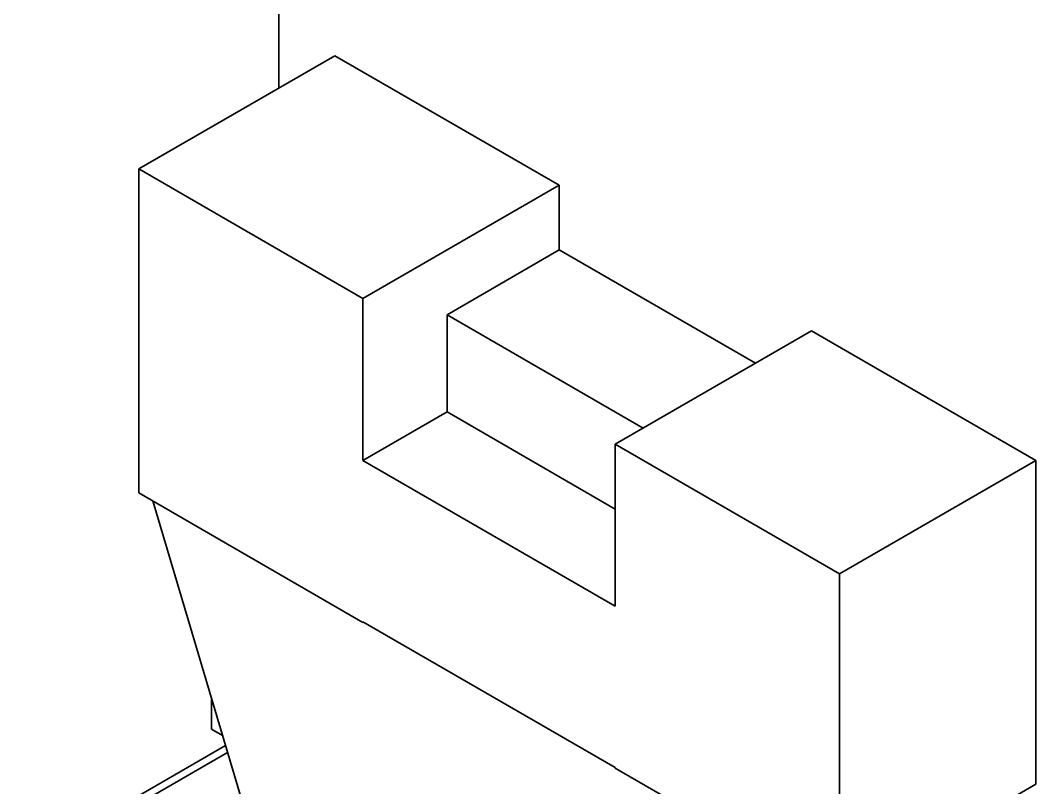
# Model space of a CAD drawing. Header units: millimetres. Extents: x -148 to 148, y -105 to 105.
# Drawn here: x 90.28 to 103.08, y -14.11 to -4.44 of the extents above; entities that cross this region are included whole.
import ezdxf

# ---------------------------------------------------------------- set-up
doc = ezdxf.new("R2010")
doc.units = ezdxf.units.MM
doc.layers.add('粗实线层', color=7, linetype='Continuous', lineweight=35)

msp = doc.modelspace()

# ---------------------------------------------------------------- linework, layer by layer
at = {"layer": '粗实线层', "color": 7, "lineweight": 35, "ltscale": 0.255155}
msp.add_line((93.539, -5.289), (93.539, 4.917), dxfattribs=at)
at = {"layer": '粗实线层', "color": 7, "lineweight": 35, "ltscale": 0.071443}
for p, q in [((91.771, -6.309), (94.246, -4.881)), ((97.074, -7.33), (99.549, -8.759)), ((95.66, -8.147), (98.135, -9.575)), ((97.781, -9.78), (100.256, -8.351))]:
    msp.add_line(p, q, dxfattribs=at)
at = {"layer": '粗实线层', "color": 7, "lineweight": 35, "ltscale": 0.08165}
for p, q in [((94.246, -4.881), (97.074, -6.514)), ((103.085, -9.984), (100.256, -8.351))]:
    msp.add_line(p, q, dxfattribs=at)
at = {"layer": '粗实线层', "color": 7, "lineweight": 35, "ltscale": 0.102062}
for p, q in [((91.771, -10.392), (91.771, -6.309)), ((103.085, -9.984), (103.085, -14.066)), ((100.61, -15.495), (100.61, -11.413))]:
    msp.add_line(p, q, dxfattribs=at)
at = {"layer": '粗实线层', "color": 7, "lineweight": 35, "ltscale": 0.081649}
for p, q in [((91.771, -6.309), (94.6, -7.942)), ((100.61, -11.413), (97.781, -9.78)), ((91.771, -10.392), (94.6, -12.025)), ((100.61, -15.495), (97.781, -13.862))]:
    msp.add_line(p, q, dxfattribs=at)
at = {"layer": '粗实线层', "color": 7, "lineweight": 35, "ltscale": 0.071444}
for p, q in [((94.6, -7.942), (97.074, -6.514)), ((100.61, -11.413), (103.085, -9.984)), ((103.085, -14.066), (100.61, -15.495))]:
    msp.add_line(p, q, dxfattribs=at)
at = {"layer": '粗实线层', "color": 7, "lineweight": 35, "ltscale": 0.020412}
msp.add_line((97.074, -6.514), (97.074, -7.33), dxfattribs=at)
at = {"layer": '粗实线层', "color": 7, "lineweight": 35, "ltscale": 0.040825}
msp.add_line((97.074, -7.33), (95.66, -8.147), dxfattribs=at)
at = {"layer": '粗实线层', "color": 7, "lineweight": 35, "ltscale": 0.051031}
for p, q in [((94.6, -9.984), (94.6, -7.942)), ((97.781, -11.821), (97.781, -9.78))]:
    msp.add_line(p, q, dxfattribs=at)
at = {"layer": '粗实线层', "color": 7, "lineweight": 35, "ltscale": 0.030619}
for p in [(95.66, -8.147), (94.6, -9.984)]:
    msp.add_line(p, (95.66, -9.371), dxfattribs=at)
at = {"layer": '粗实线层', "color": 7, "lineweight": 35, "ltscale": 0.061237}
msp.add_line((95.66, -9.371), (97.781, -10.596), dxfattribs=at)
at = {"layer": '粗实线层', "color": 7, "lineweight": 35, "ltscale": 0.091856}
for p, q in [((94.6, -9.984), (97.781, -11.821)), ((94.6, -12.019), (97.781, -13.856))]:
    msp.add_line(p, q, dxfattribs=at)
at = {"layer": '粗实线层', "color": 7, "lineweight": 35, "ltscale": 0.154269}
msp.add_line((91.949, -10.494), (93.707, -16.409), dxfattribs=at)
at = {"layer": '粗实线层', "color": 7, "lineweight": 35, "ltscale": 0.000141144}
msp.add_line((94.6, -12.025), (94.6, -12.019), dxfattribs=at)
at = {"layer": '粗实线层', "color": 7, "lineweight": 35, "ltscale": 0.000130757}
msp.add_line((94.6, -12.019), (94.6, -12.024), dxfattribs=at)
at = {"layer": '粗实线层', "color": 7, "lineweight": 35, "ltscale": 0.009589}
msp.add_line((92.69, -13.372), (92.69, -12.989), dxfattribs=at)
at = {"layer": '粗实线层', "color": 7, "lineweight": 35, "ltscale": 0.003973}
msp.add_line((92.828, -13.452), (92.69, -13.372), dxfattribs=at)
at = {"layer": '粗实线层', "color": 7, "lineweight": 35, "ltscale": 0.074706}
msp.add_line((90.278, -15.072), (92.865, -13.578), dxfattribs=at)
at = {"layer": '粗实线层', "color": 7, "lineweight": 35, "ltscale": 0.071118}
msp.add_line((90.428, -15.087), (92.891, -13.664), dxfattribs=at)
at = {"layer": '粗实线层', "color": 7, "lineweight": 35, "ltscale": 0.000141525}
msp.add_line((97.781, -13.862), (97.781, -13.856), dxfattribs=at)

doc.saveas('drawing.dxf')
